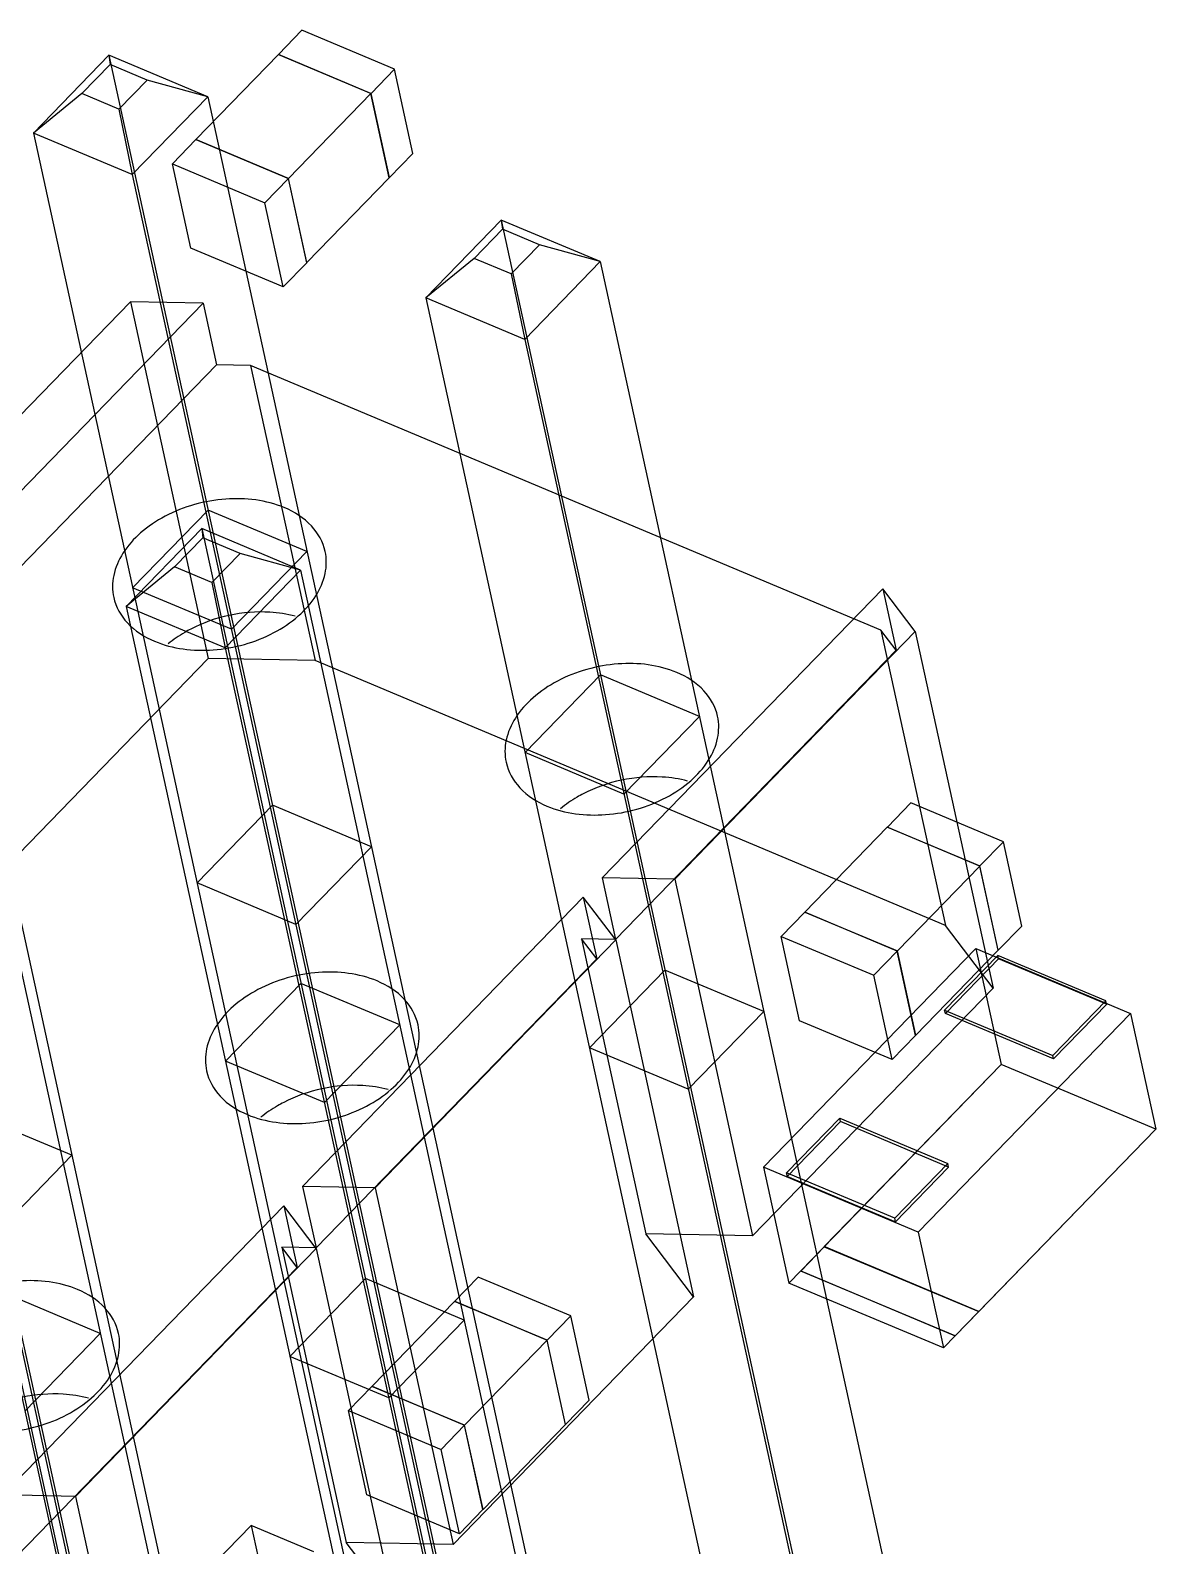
# Model space of a CAD drawing. Header units: millimetres. Extents: x 0 to 594, y 0 to 420.
# Drawn here: x 515 to 520.72, y 144 to 151.71 of the extents above; entities that cross this region are included whole.
import ezdxf

# ---------------------------------------------------------------- set-up
doc = ezdxf.new("R2010")
doc.units = ezdxf.units.MM
doc.header["$LTSCALE"] = 32.67
doc.layers.get('0').update_dxf_attribs({"linetype": 'CONTINUOUS'})

msp = doc.modelspace()

# ---------------------------------------------------------------- linework, layer by layer
at = {"color": 7, "linetype": 'CONTINUOUS'}
for p, q in [((516.3772, 151.7071), (516.258, 151.5842)), ((516.8476, 151.5096), (516.3772, 151.7071)), ((515.3961, 151.5803), (515.0125, 151.185)), ((515.3961, 151.5803), (515.4022, 151.5336)), ((515.8986, 151.3692), (515.3961, 151.5803)), ((515.3961, 151.5803), (517.1307, 143.6263)), ((516.2574, 151.5836), (515.8384, 151.1519)), ((516.7277, 151.3861), (516.2574, 151.5836)), ((516.258, 151.5842), (516.7283, 151.3867)), ((516.2582, 151.5833), (516.258, 151.5842)), ((515.4022, 151.5336), (515.2583, 151.3854)), ((515.5906, 151.4544), (515.4022, 151.5336)), ((516.7283, 151.3867), (516.8476, 151.5096)), ((516.941, 151.0812), (516.8476, 151.5096)), ((515.2583, 151.3854), (515.0125, 151.185)), ((515.4467, 151.3062), (515.2583, 151.3854)), ((515.5906, 151.4544), (515.4467, 151.3062)), ((515.8986, 151.3692), (515.5906, 151.4544)), ((516.3087, 150.9544), (516.7277, 151.3861)), ((516.8211, 150.9577), (516.7277, 151.3861)), ((516.8217, 150.9583), (516.7283, 151.3867)), ((515.4467, 151.3062), (515.5151, 150.9739)), ((515.8986, 151.3692), (515.5151, 150.9739)), ((515.8986, 151.3692), (517.6332, 143.4152)), ((515.5151, 150.9739), (515.0125, 151.185)), ((515.0125, 151.185), (516.7471, 143.2311)), ((515.8378, 151.1513), (515.7185, 151.0284)), ((516.3081, 150.9537), (515.8378, 151.1513)), ((515.8384, 151.1519), (516.3087, 150.9544)), ((515.8386, 151.151), (515.8384, 151.1519)), ((516.941, 151.0812), (516.8217, 150.9583)), ((515.7185, 151.0284), (516.1889, 150.8308)), ((515.812, 150.6), (515.7185, 151.0284)), ((515.5151, 150.9739), (517.2496, 143.02)), ((516.1889, 150.8308), (516.3081, 150.9537)), ((516.4015, 150.5253), (516.3081, 150.9537)), ((516.4022, 150.526), (516.3087, 150.9544)), ((516.8211, 150.9577), (516.4022, 150.526)), ((516.8217, 150.9583), (516.8209, 150.9586)), ((516.2823, 150.4025), (516.1889, 150.8308)), ((517.3905, 150.7425), (517.0069, 150.3472)), ((517.3965, 150.6958), (517.2527, 150.5476)), ((517.893, 150.5314), (517.3905, 150.7425)), ((517.3905, 150.7425), (519.1251, 142.7885)), ((517.3905, 150.7425), (517.3965, 150.6958)), ((517.585, 150.6167), (517.3965, 150.6958)), ((517.585, 150.6167), (517.4411, 150.4684)), ((517.893, 150.5314), (517.585, 150.6167)), ((516.2823, 150.4025), (515.812, 150.6)), ((517.2527, 150.5476), (517.0069, 150.3472)), ((517.4411, 150.4684), (517.2527, 150.5476)), ((516.4015, 150.5253), (516.2823, 150.4025)), ((516.4022, 150.526), (516.4013, 150.5263)), ((517.4411, 150.4684), (517.5094, 150.1361)), ((517.893, 150.5314), (517.5094, 150.1361)), ((517.893, 150.5314), (519.6276, 142.5775)), ((515.5057, 150.3267), (514.283, 149.0669)), ((515.8746, 150.3196), (514.4481, 148.8497)), ((515.8746, 150.3196), (515.5057, 150.3267)), ((515.5057, 150.3267), (515.9012, 148.5132)), ((515.8746, 150.3196), (515.9428, 150.0069)), ((517.5094, 150.1361), (517.0069, 150.3472)), ((517.0069, 150.3472), (518.7415, 142.3933)), ((517.5094, 150.1361), (519.244, 142.1822)), ((513.8737, 150.0116), (515.6083, 142.0577)), ((515.9428, 150.0069), (514.5163, 148.5371)), ((516.1164, 150.0035), (515.9428, 150.0069)), ((519.3199, 148.6578), (516.1164, 150.0035)), ((516.1164, 150.0035), (516.4437, 148.5027)), ((514.3763, 149.8005), (516.1108, 141.8466)), ((513.9927, 149.4053), (515.7273, 141.4513)), ((515.9003, 149.2684), (515.5167, 148.8732)), ((516.4028, 149.0573), (515.9003, 149.2684)), ((515.8681, 149.1738), (515.4845, 148.7786)), ((516.3706, 148.9627), (515.8681, 149.1738)), ((515.8681, 149.1738), (515.8741, 149.1271)), ((515.8681, 149.1738), (517.6027, 141.2199)), ((515.8741, 149.1271), (515.7303, 148.9789)), ((516.0626, 149.048), (515.8741, 149.1271)), ((516.0626, 149.048), (515.9187, 148.8998)), ((516.4028, 149.0573), (516.0192, 148.6621)), ((516.3706, 148.9627), (516.0626, 149.048)), ((515.7303, 148.9789), (515.4845, 148.7786)), ((515.9187, 148.8998), (515.7303, 148.9789)), ((516.3706, 148.9627), (515.987, 148.5675)), ((516.3706, 148.9627), (518.1052, 141.0088)), ((516.0192, 148.6621), (515.5167, 148.8732)), ((515.9187, 148.8998), (515.987, 148.5675)), ((519.3294, 148.8683), (517.9029, 147.3984)), ((519.4945, 148.6512), (519.3294, 148.8683)), ((519.3294, 148.8683), (519.3976, 148.5556)), ((515.987, 148.5675), (515.4845, 148.7786)), ((515.4845, 148.7786), (517.2191, 140.8246)), ((519.4945, 148.6512), (518.2718, 147.3913)), ((519.3976, 148.5556), (519.3199, 148.6578)), ((519.3199, 148.6578), (519.6472, 147.1569)), ((519.4945, 148.6512), (519.89, 146.8376)), ((515.987, 148.5675), (517.7216, 140.6135)), ((519.3976, 148.5556), (517.9711, 147.0858)), ((515.9012, 148.5132), (514.6785, 147.2533)), ((516.4437, 148.5027), (515.9012, 148.5132)), ((519.6472, 147.1569), (516.4437, 148.5027)), ((517.8947, 148.4306), (517.5111, 148.0354)), ((518.3972, 148.2195), (517.8947, 148.4306)), ((518.3972, 148.2195), (518.0136, 147.8243)), ((518.0136, 147.8243), (517.5111, 148.0354)), ((516.2276, 147.7675), (515.844, 147.3723)), ((516.7301, 147.5564), (516.2276, 147.7675)), ((519.4717, 147.7795), (519.3525, 147.6566)), ((519.9421, 147.5819), (519.4717, 147.7795)), ((519.3519, 147.6559), (518.9329, 147.2243)), ((519.8222, 147.4584), (519.3519, 147.6559)), ((519.3525, 147.6566), (519.8228, 147.459)), ((519.3527, 147.6556), (519.3525, 147.6566)), ((514.3457, 147.6052), (516.0803, 139.6512)), ((516.7301, 147.5564), (516.3465, 147.1612)), ((519.8228, 147.459), (519.9421, 147.5819)), ((520.0355, 147.1535), (519.9421, 147.5819)), ((519.4032, 147.0267), (519.8222, 147.4584)), ((519.9156, 147.03), (519.8222, 147.4584)), ((519.9162, 147.0306), (519.8228, 147.459)), ((514.8482, 147.3941), (516.5828, 139.4401)), ((518.2718, 147.3913), (517.9029, 147.3984)), ((517.9029, 147.3984), (517.9711, 147.0858)), ((518.2718, 147.3913), (518.6673, 145.5777)), ((516.3465, 147.1612), (515.844, 147.3723)), ((517.807, 147.2996), (516.3805, 145.8298)), ((517.9721, 147.0825), (517.807, 147.2996)), ((517.807, 147.2996), (517.8752, 146.987)), ((518.9323, 147.2236), (518.8131, 147.1007)), ((519.4026, 147.0261), (518.9323, 147.2236)), ((518.9329, 147.2243), (519.4032, 147.0267)), ((518.9331, 147.2233), (518.9329, 147.2243)), ((519.89, 146.8376), (519.6472, 147.1569)), ((520.0355, 147.1535), (519.9162, 147.0306)), ((517.9721, 147.0825), (516.7494, 145.8226)), ((517.9711, 147.0858), (517.7975, 147.0891)), ((517.8752, 146.987), (517.7975, 147.0891)), ((517.7975, 147.0891), (518.1248, 145.5883)), ((517.9721, 147.0825), (518.3676, 145.2689)), ((518.8131, 147.1007), (519.2834, 146.9032)), ((518.9065, 146.6723), (518.8131, 147.1007)), ((514.4646, 146.9988), (516.1992, 139.0449)), ((519.8025, 147.039), (518.7236, 145.9273)), ((519.2834, 146.9032), (519.4026, 147.0261)), ((519.4961, 146.5977), (519.4026, 147.0261)), ((519.4967, 146.5983), (519.4032, 147.0267)), ((519.9156, 147.03), (519.4967, 146.5983)), ((519.8025, 147.039), (520.5877, 146.7091)), ((519.8025, 147.039), (519.9309, 146.4499)), ((519.9162, 147.0306), (519.9154, 147.0309)), ((517.8752, 146.987), (516.4487, 145.5171)), ((518.222, 146.9297), (517.8384, 146.5345)), ((518.7245, 146.7186), (518.222, 146.9297)), ((519.6475, 146.7085), (519.9202, 146.9895)), ((520.4669, 146.7555), (519.9172, 146.9864)), ((516.3723, 146.862), (515.9887, 146.4667)), ((516.8748, 146.6509), (516.3723, 146.862)), ((519.89, 146.8376), (518.6673, 145.5777)), ((519.3768, 146.4748), (519.2834, 146.9032)), ((518.7245, 146.7186), (518.3409, 146.3234)), ((520.5877, 146.7091), (519.5088, 145.5975)), ((520.1972, 146.4776), (519.6475, 146.7085)), ((520.4699, 146.7586), (520.1972, 146.4776)), ((520.5877, 146.7091), (520.7161, 146.1201)), ((516.8748, 146.6509), (516.4912, 146.2556)), ((519.3768, 146.4748), (518.9065, 146.6723)), ((518.3409, 146.3234), (517.8384, 146.5345)), ((519.4961, 146.5977), (519.3768, 146.4748)), ((519.4967, 146.5983), (519.4958, 146.5986)), ((516.4912, 146.2556), (515.9887, 146.4667)), ((519.9309, 146.4499), (518.9121, 145.3997)), ((519.0319, 145.5236), (519.9309, 146.4499)), ((520.7161, 146.1201), (519.9309, 146.4499)), ((515.2077, 145.9878), (514.7052, 146.1989)), ((518.8414, 145.8778), (519.1141, 146.1589)), ((519.6637, 145.928), (519.1141, 146.1589)), ((519.6973, 145.0698), (520.7161, 146.1201)), ((520.7161, 146.1201), (519.8171, 145.1937)), ((515.2077, 145.9878), (514.8241, 145.5925)), ((519.5088, 145.5975), (518.7236, 145.9273)), ((518.7236, 145.9273), (518.8521, 145.3383)), ((519.6637, 145.928), (519.391, 145.647)), ((518.8444, 145.8809), (519.394, 145.6501)), ((516.7494, 145.8226), (516.3805, 145.8298)), ((516.3805, 145.8298), (516.4487, 145.5171)), ((516.7494, 145.8226), (517.1449, 144.0091)), ((516.2846, 145.731), (514.8581, 144.2611)), ((516.4497, 145.5138), (516.2846, 145.731)), ((516.2846, 145.731), (516.3528, 145.4183)), ((518.6673, 145.5777), (518.1248, 145.5883)), ((518.3676, 145.2689), (518.1248, 145.5883)), ((519.5088, 145.5975), (519.6373, 145.0084)), ((516.4497, 145.5138), (515.227, 144.254)), ((516.4487, 145.5171), (516.2751, 145.5205)), ((516.3528, 145.4183), (516.2751, 145.5205)), ((516.2751, 145.5205), (516.6025, 144.0196)), ((516.4497, 145.5138), (516.8452, 143.7003)), ((518.9122, 145.3993), (519.032, 145.5228)), ((519.8171, 145.1937), (519.0319, 145.5236)), ((519.032, 145.5228), (519.8172, 145.193)), ((516.3528, 145.4183), (514.9263, 143.9484)), ((518.8521, 145.3383), (518.912, 145.4)), ((518.9121, 145.3997), (518.8521, 145.3383)), ((518.912, 145.4), (519.6972, 145.0702)), ((519.6973, 145.0695), (518.9122, 145.3993)), ((516.6996, 145.3611), (516.316, 144.9658)), ((517.2021, 145.15), (516.6996, 145.3611)), ((517.2727, 145.3689), (517.1534, 145.246)), ((517.743, 145.1713), (517.2727, 145.3689)), ((519.6373, 145.0084), (518.8521, 145.3383)), ((515.3524, 145.0822), (514.8499, 145.2933)), ((517.1528, 145.2454), (516.7338, 144.8137)), ((518.3676, 145.2689), (517.1449, 144.0091)), ((517.6231, 145.0478), (517.1528, 145.2454)), ((517.1534, 145.246), (517.6237, 145.0484)), ((517.1536, 145.245), (517.1534, 145.246)), ((517.2021, 145.15), (516.8185, 144.7547)), ((517.6237, 145.0484), (517.743, 145.1713)), ((517.8364, 144.7429), (517.743, 145.1713)), ((519.8172, 145.193), (519.6973, 145.0695)), ((515.3524, 145.0822), (514.9688, 144.6869)), ((519.6972, 145.0702), (519.6373, 145.0084)), ((519.6373, 145.0084), (519.6973, 145.0698)), ((517.2041, 144.6161), (517.6231, 145.0478)), ((517.7165, 144.6194), (517.6231, 145.0478)), ((517.7171, 144.62), (517.6237, 145.0484)), ((516.8185, 144.7547), (516.316, 144.9658)), ((516.7332, 144.8131), (516.614, 144.6902)), ((517.2035, 144.6155), (516.7332, 144.8131)), ((516.7338, 144.8137), (517.2041, 144.6161)), ((516.734, 144.8127), (516.7338, 144.8137)), ((516.614, 144.6902), (517.0843, 144.4926)), ((516.7074, 144.2618), (516.614, 144.6902)), ((517.8364, 144.7429), (517.7171, 144.62)), ((517.0843, 144.4926), (517.2035, 144.6155)), ((517.297, 144.1871), (517.2035, 144.6155)), ((517.2976, 144.1877), (517.2041, 144.6161)), ((517.7165, 144.6194), (517.2976, 144.1877)), ((517.7171, 144.62), (517.7163, 144.6204)), ((517.1777, 144.0642), (517.0843, 144.4926)), ((515.227, 144.254), (514.8581, 144.2611)), ((515.227, 144.254), (515.6225, 142.4404)), ((517.1777, 144.0642), (516.7074, 144.2618)), ((517.297, 144.1871), (517.1777, 144.0642)), ((517.2976, 144.1877), (517.2968, 144.1881)), ((516.1188, 144.1056), (515.8752, 143.8546)), ((516.4378, 143.9715), (516.1188, 144.1056)), ((516.1188, 144.1056), (516.4747, 142.4734)), ((517.1449, 144.0091), (516.6025, 144.0196)), ((516.8452, 143.7003), (516.6025, 144.0196))]:
    msp.add_line(p, q, dxfattribs=at)
at = {"color": 6, "linetype": 'CONTINUOUS'}
for p, q in [((519.9134, 147.0043), (519.6436, 146.7264)), ((520.463, 146.7734), (519.9134, 147.0043)), ((519.9172, 146.9864), (519.9134, 147.0043)), ((520.1933, 146.4955), (520.463, 146.7734)), ((520.4669, 146.7555), (520.463, 146.7734)), ((519.6436, 146.7264), (520.1933, 146.4955)), ((519.6475, 146.7085), (519.6436, 146.7264)), ((520.1972, 146.4776), (520.1933, 146.4955)), ((518.8405, 145.8988), (519.1102, 146.1767)), ((519.1102, 146.1767), (519.6598, 145.9458)), ((519.1141, 146.1589), (519.1102, 146.1767)), ((519.6598, 145.9458), (519.3901, 145.6679)), ((519.6637, 145.928), (519.6598, 145.9458)), ((519.3901, 145.6679), (518.8405, 145.8988)), ((518.8444, 145.8809), (518.8405, 145.8988)), ((519.394, 145.6501), (519.3901, 145.6679))]:
    msp.add_line(p, q, dxfattribs=at)
at = {"color": 7, "linetype": 'CONTINUOUS'}
for points, knots in [([(516.2875, 149.2804), (516.1951, 149.3192), (515.981, 149.3437), (515.7268, 149.2728), (515.5568, 149.1596), (515.4645, 149.0566), (515.4135, 148.9412), (515.4125, 148.8603), (515.4204, 148.8238)], [0, 0, 0, 0, 0.263059, 0.543456, 0.675365, 0.795026, 0.901805, 1, 1, 1, 1]), ([(516.4953, 149.0577), (516.4849, 149.1056), (516.4306, 149.2019), (516.3387, 149.2589), (516.2875, 149.2804)], [0, 0, 0, 0, 0.468403, 1, 1, 1, 1]), ([(515.6282, 148.6011), (515.7206, 148.5623), (515.9347, 148.5378), (516.1889, 148.6087), (516.3589, 148.722), (516.4512, 148.8249), (516.5022, 148.9403), (516.5032, 149.0212), (516.4953, 149.0577)], [0, 0, 0, 0, 0.263059, 0.543456, 0.675365, 0.795026, 0.901805, 1, 1, 1, 1]), ([(515.4204, 148.8238), (515.4308, 148.7759), (515.4852, 148.6796), (515.577, 148.6226), (515.6282, 148.6011)], [0, 0, 0, 0, 0.468403, 1, 1, 1, 1]), ([(516.3431, 148.7283), (516.301, 148.7395), (516.1219, 148.7668), (515.934, 148.7263), (515.8123, 148.6634)], [0, 0, 0, 0, 0.241337, 1, 1, 1, 1]), ([(515.8123, 148.6634), (515.8018, 148.658), (515.7613, 148.6358), (515.7231, 148.6095), (515.6966, 148.5877)], [0, 0, 0, 0, 0.256503, 1, 1, 1, 1]), ([(518.2819, 148.4426), (518.1895, 148.4814), (517.9754, 148.5059), (517.7212, 148.435), (517.5512, 148.3218), (517.4589, 148.2188), (517.4078, 148.1034), (517.4069, 148.0225), (517.4148, 147.986)], [0, 0, 0, 0, 0.263059, 0.543456, 0.675365, 0.795026, 0.901805, 1, 1, 1, 1]), ([(518.4896, 148.22), (518.4792, 148.2678), (518.4249, 148.3641), (518.3331, 148.4211), (518.2819, 148.4426)], [0, 0, 0, 0, 0.468403, 1, 1, 1, 1]), ([(517.6226, 147.7633), (517.7149, 147.7245), (517.9291, 147.7), (518.1832, 147.7709), (518.3532, 147.8842), (518.4455, 147.9871), (518.4966, 148.1025), (518.4976, 148.1834), (518.4896, 148.22)], [0, 0, 0, 0, 0.263059, 0.543456, 0.675365, 0.795026, 0.901805, 1, 1, 1, 1]), ([(517.4148, 147.986), (517.4252, 147.9381), (517.4795, 147.8418), (517.5713, 147.7848), (517.6226, 147.7633)], [0, 0, 0, 0, 0.468403, 1, 1, 1, 1]), ([(518.3375, 147.8905), (518.2954, 147.9017), (518.1163, 147.9291), (517.9283, 147.8885), (517.8067, 147.8257)], [0, 0, 0, 0, 0.241337, 1, 1, 1, 1]), ([(517.8067, 147.8257), (517.7962, 147.8202), (517.7557, 147.798), (517.7174, 147.7717), (517.6909, 147.7499)], [0, 0, 0, 0, 0.256503, 1, 1, 1, 1]), ([(516.7595, 146.874), (516.6671, 146.9128), (516.453, 146.9372), (516.1988, 146.8664), (516.0288, 146.7531), (515.9365, 146.6501), (515.8855, 146.5347), (515.8845, 146.4539), (515.8924, 146.4173)], [0, 0, 0, 0, 0.263059, 0.543456, 0.675365, 0.795026, 0.901805, 1, 1, 1, 1]), ([(516.9672, 146.6513), (516.9569, 146.6991), (516.9025, 146.7954), (516.8107, 146.8524), (516.7595, 146.874)], [0, 0, 0, 0, 0.468403, 1, 1, 1, 1]), ([(516.1002, 146.1946), (516.1926, 146.1558), (516.4067, 146.1313), (516.6608, 146.2022), (516.8308, 146.3155), (516.9231, 146.4185), (516.9742, 146.5339), (516.9752, 146.6147), (516.9672, 146.6513)], [0, 0, 0, 0, 0.263059, 0.543456, 0.675365, 0.795026, 0.901805, 1, 1, 1, 1]), ([(515.8924, 146.4173), (515.9028, 146.3694), (515.9571, 146.2731), (516.0489, 146.2161), (516.1002, 146.1946)], [0, 0, 0, 0, 0.468403, 1, 1, 1, 1]), ([(516.8151, 146.3219), (516.773, 146.3331), (516.5939, 146.3604), (516.4059, 146.3198), (516.2843, 146.257)], [0, 0, 0, 0, 0.241337, 1, 1, 1, 1]), ([(516.2843, 146.257), (516.2738, 146.2516), (516.2333, 146.2293), (516.195, 146.2031), (516.1685, 146.1812)], [0, 0, 0, 0, 0.256503, 1, 1, 1, 1]), ([(515.2371, 145.3053), (515.1447, 145.3441), (514.9306, 145.3686), (514.6764, 145.2977), (514.5064, 145.1844), (514.4141, 145.0814), (514.3631, 144.9661), (514.3621, 144.8852), (514.37, 144.8486)], [0, 0, 0, 0, 0.263059, 0.543456, 0.675365, 0.795026, 0.901805, 1, 1, 1, 1]), ([(515.4449, 145.0826), (515.4345, 145.1305), (515.3801, 145.2268), (515.2883, 145.2838), (515.2371, 145.3053)], [0, 0, 0, 0, 0.468403, 1, 1, 1, 1]), ([(514.5778, 144.626), (514.6702, 144.5872), (514.8843, 144.5627), (515.1385, 144.6336), (515.3084, 144.7468), (515.4008, 144.8498), (515.4518, 144.9652), (515.4528, 145.0461), (515.4449, 145.0826)], [0, 0, 0, 0, 0.263059, 0.543456, 0.675365, 0.795026, 0.901805, 1, 1, 1, 1]), ([(515.2927, 144.7532), (515.2506, 144.7644), (515.0715, 144.7917), (514.8835, 144.7512), (514.7619, 144.6883)], [0, 0, 0, 0, 0.241337, 1, 1, 1, 1])]:
    msp.add_open_spline(points, degree=3, knots=knots, dxfattribs=at)

doc.saveas('drawing.dxf')
